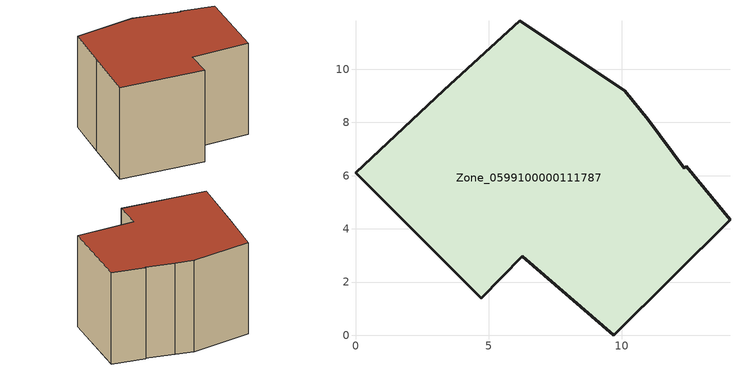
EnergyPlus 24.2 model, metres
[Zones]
Zone_0599100000111787
 floor ground (C_G): 6.27,2.97 4.72,1.4 0,6.1 3.32,9.2 6.17,11.82 10.11,9.19 11.01,8.09 12.36,6.28 12.43,6.35 14.07,4.34 9.71,0 z0.42
 wall outside (C_F): 4.72,1.4 6.27,2.97 9.71,0 14.07,4.34 12.43,6.35 12.36,6.28 11.01,8.09 10.11,9.19 6.17,11.82 3.32,9.2 0,6.1 4.72,1.4 z0.42:7.87
 roof outside (C_R): 11.01,8.09 10.11,9.19 6.17,11.82 3.32,9.2 0,6.1 4.72,1.4 6.27,2.97 9.71,0 14.07,4.34 12.43,6.35 12.36,6.28 z7.87
[BUILDING]
Pand.0599100000111787: North Axis=0; Terrain=City; Loads Convergence Tolerance Value=0.04; Temperature Convergence Tolerance Value=0.4; Solar Distribution=FullExterior; Maximum Number of Warmup Days=25; Minimum Number of Warmup Days=1
[Site:Location]
Rotterdam.The.Hague.AP_ZH_NLD Design_Conditions: Latitude=51.96; Longitude=4.45; Time Zone=1; Elevation=-4.5
[SITE:GROUNDTEMPERATURE:BUILDINGSURFACE]
18, 18, 18, 18, 18, 18, 18, 18, 18, 18, 18, 18
[MATERIAL] Thermal Absorptance=0.9; Solar Absorptance=0.7; Visible Absorptance=0.7
Name | Roughness | Thickness | Conductivity | Density | Specific Heat
G.TC.1946 | MediumSmooth | 0.15 | 1 | 540 | 1210
F.TC.1946 | Rough | 0.3 | 0.857143 | 1920 | 840
R.TC.1946 | MediumRough | 0.2 | 0.909091 | 1500 | 1000
[CONSTRUCTION]
C_G: G.TC.1946
C_F: F.TC.1946
C_R: R.TC.1946
[ZONE]
Zone_0599100000111787: Type=1; Multiplier=1; Ceiling Height=Autocalculate; Volume=Autocalculate; Floor Area=autocalculate; Part of Total Floor Area=Yes
[ZONEINFILTRATION:DESIGNFLOWRATE]
Infil_Zone_0599100000111787: Zone or ZoneList or Space or SpaceList=Zone_0599100000111787; Schedule=AlwaysOn; Design Flow Rate Calculation Method=Flow/Area; Flow Rate per Floor Area=0.003; Constant Term Coefficient=1; Temperature Term Coefficient=0; Velocity Term Coefficient=0; Velocity Squared Term Coefficient=0
[HVACTEMPLATE:ZONE:IDEALLOADSAIRSYSTEM]
Zone_0599100000111787: Maximum Heating Supply Air Temperature=50; Minimum Cooling Supply Air Temperature=13; Maximum Heating Supply Air Humidity Ratio=0.0156; Minimum Cooling Supply Air Humidity Ratio=0.0077; Heating Limit=NoLimit; Cooling Limit=NoLimit; Dehumidification Control Type=ConstantSensibleHeatRatio; Cooling Sensible Heat Ratio=0.7; Dehumidification Setpoint=60; Humidification Control Type=None; Humidification Setpoint=30; Outdoor Air Method=None; Outdoor Air Flow Rate per Person=0.00944; Outdoor Air Flow Rate per Zone Floor Area=0; Outdoor Air Flow Rate per Zone=0; Demand Controlled Ventilation Type=None; Outdoor Air Economizer Type=NoEconomizer; Heat Recovery Type=None; Sensible Heat Recovery Effectiveness=0.7; Latent Heat Recovery Effectiveness=0.65
[ZONECONTROL:THERMOSTAT]
ThermostatControl_Zone_0599100000111787: Zone or ZoneList=Zone_0599100000111787; Control Type Schedule=DualSetpointControlType; Control 1=Thermostat_Zone_0599100000111787; Temperature Difference Between Cutout And Setpoint=0
[THERMOSTATSETPOINT:DUALSETPOINT]
Thermostat_Zone_0599100000111787: Heating Setpoint Temperature Schedule=HeatingSetpoint_Zone_0599100000111787; Cooling Setpoint Temperature Schedule=CoolingSetpoint_Zone_0599100000111787
[SCHEDULE:COMPACT]
HeatingSetpoint_Zone_0599100000111787: Through: 12/31, For: AllDays, Until: 24:00, 21
CoolingSetpoint_Zone_0599100000111787: Through: 12/31, For: AllDays, Until: 24:00, 24
DualSetpointControlType: Through: 12/31, For: AllDays, Until: 24:00, 4
AlwaysOn: Through: 12/31, For: AllDays, Until: 24:00, 1
